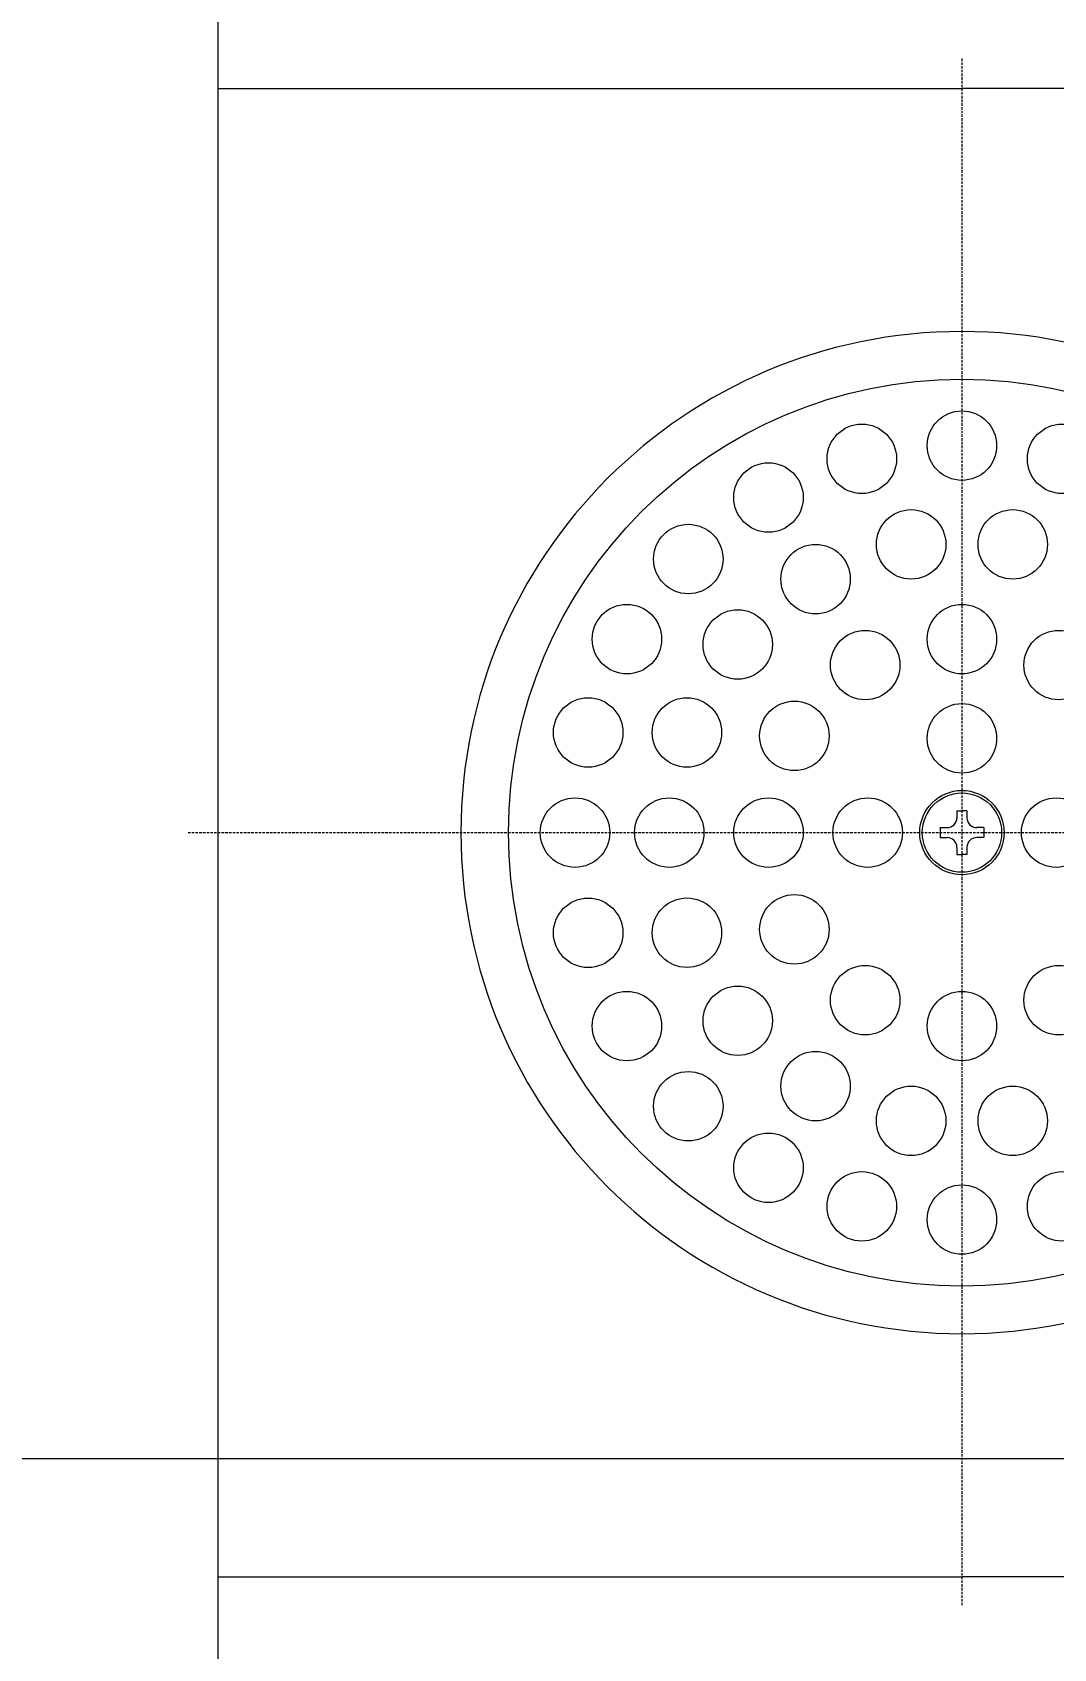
# Model space of a CAD drawing. Header units: millimetres. Extents: x -8913 to 62688, y -13000 to 43000.
# Drawn here: x 39943.8 to 40046.7, y 14567.8 to 14730.7 of the extents above; entities that cross this region are included whole.
import ezdxf

# ---------------------------------------------------------------- set-up
doc = ezdxf.new("R2010")
doc.units = ezdxf.units.MM
doc.header["$MEASUREMENT"] = 0
doc.header["$PDMODE"] = 1
doc.linetypes.add('1735 X DT-5BR-FFP$0$HIDDEN', pattern=[0.375, 0.25, -0.125])
doc.linetypes.add('HIDDEN', pattern=[0.375, 0.25, -0.125])
for name, color, linetype, lineweight in [('07--DIM-2', 2, 'Continuous', 25), ('1735 X DT-5BR-FFP$0$N--DRAINPOINT', 251, 'Continuous', 18), ('1735 X DT-5BR-FFP$0$N--SANITARY-0', 8, 'Continuous', 13), ('N--DRAINPOINT', 251, 'Continuous', 18), ('Z--X-REF', 7, 'Continuous', 0)]:
    doc.layers.add(name, color=color, linetype=linetype, lineweight=lineweight)
doc.styles.add('ISO', font='isocp2.shx', dxfattribs={"width": 0.8})
doc.dimstyles.new('1-100_AR', dxfattribs={"dimtxt": 225, "dimasz": 100, "dimexe": 100, "dimexo": 100, "dimgap": 0, "dimtad": 0, "dimdec": 0, "dimzin": 12, "dimdsep": 46, "dimtxsty": 'ISO', "dimblk": 'ARCHTICK', "dimcen": 100, "dimdle": 100, "dimclrd": 8, "dimclre": 9, "dimclrt": 2, "dimadec": 0, "dimazin": 0, "dimtfac": 1, "dimtdec": 0, "dimtmove": 0, "dimatfit": 2, "dimldrblk": 'ARCHTICK', "dimfxl": 1, "dimtvp": 0.75, "dimtolj": 1, "dimtzin": 12, "dimlwd": 9, "dimlwe": 9, "dimarcsym": 0})

# ---------------------------------------------------------------- blocks, each defined once
blk = doc.blocks.new('1735 X DT-5BR-FFP$0$FD_150x150')
at = {"layer": '1735 X DT-5BR-FFP$0$N--DRAINPOINT', "linetype": '1735 X DT-5BR-FFP$0$HIDDEN'}
for p, q in [((-25969.74, 12847.1), (-25969.74, 12691.1)), ((-26047.74, 12769.1), (-25891.74, 12769.1))]:
    blk.add_line(p, q, dxfattribs=at)
at = {"layer": '1735 X DT-5BR-FFP$0$N--DRAINPOINT', "ltscale": 5}
for p, q in [((-26044.74, 12844.1), (-26044.74, 12694.1)), ((-26044.74, 12844.1), (-25969.74, 12844.1)), ((-25970.24, 12771.3), (-25970.24, 12770.6)), ((-25970.24, 12771.3), (-25969.74, 12771.3)), ((-25969.24, 12771.3), (-25969.74, 12771.3)), ((-25969.24, 12771.3), (-25969.24, 12770.6)), ((-26020.22, 12770.43), (-26020.22, 12770.43)), ((-25971.94, 12769.6), (-25971.24, 12769.6)), ((-25971.94, 12769.6), (-25971.94, 12768.6)), ((-25971.94, 12768.6), (-25971.24, 12768.6)), ((-25967.54, 12769.6), (-25968.24, 12769.6)), ((-25967.54, 12768.6), (-25968.24, 12768.6)), ((-25967.54, 12769.6), (-25967.54, 12768.6)), ((-25970.24, 12767.6), (-25970.24, 12766.9)), ((-25970.24, 12766.9), (-25969.74, 12766.9)), ((-25969.24, 12766.9), (-25969.74, 12766.9)), ((-25969.24, 12767.6), (-25969.24, 12766.9)), ((-25894.74, 12694.1), (-25969.74, 12694.1))]:
    blk.add_line(p, q, dxfattribs=at)
at = {"layer": '1735 X DT-5BR-FFP$0$N--DRAINPOINT', "ltscale": 0.1}
for p, q in [((-25894.74, 12844.1), (-25969.74, 12844.1)), ((-26044.74, 12716.6), (-26044.74, 12716.6)), ((-26044.74, 12694.1), (-25969.74, 12694.1))]:
    blk.add_line(p, q, dxfattribs=at)
at = {"layer": '1735 X DT-5BR-FFP$0$N--DRAINPOINT', "ltscale": 5}
for points, knots in [([(-25969.74, 12819.6), (-25997.63, 12819.6), (-26020.24, 12796.99), (-26020.24, 12769.1), (-26020.24, 12741.21), (-25997.63, 12718.6), (-25969.74, 12718.6)], [0, 0, 0, 0, 1, 1, 1, 2, 2, 2, 2]), ([(-25969.74, 12718.6), (-25941.85, 12718.6), (-25919.24, 12741.21), (-25919.24, 12769.1), (-25919.24, 12796.99), (-25941.85, 12819.6), (-25969.74, 12819.6)], [0, 0, 0, 0, 1, 1, 1, 2, 2, 2, 2]), ([(-26015.44, 12769.1), (-26015.44, 12743.86), (-25994.98, 12723.4), (-25969.74, 12723.4), (-25944.5, 12723.4), (-25924.04, 12743.86), (-25924.04, 12769.1), (-25924.04, 12794.34), (-25944.5, 12814.8), (-25969.74, 12814.8), (-25994.98, 12814.8), (-26015.44, 12794.34), (-26015.44, 12769.1), (-26015.44, 12769.1), (-26015.44, 12769.1), (-26015.44, 12769.1)], [0, 0, 0, 0, 1, 1, 1, 2, 2, 2, 3, 3, 3, 4, 4, 4, 5, 5, 5, 5]), ([(-25973.24, 12808.1), (-25973.24, 12806.17), (-25971.67, 12804.6), (-25969.74, 12804.6), (-25967.81, 12804.6), (-25966.24, 12806.17), (-25966.24, 12808.1), (-25966.24, 12810.03), (-25967.81, 12811.6), (-25969.74, 12811.6), (-25971.67, 12811.6), (-25973.24, 12810.03), (-25973.24, 12808.1), (-25973.24, 12808.1), (-25973.24, 12808.1), (-25973.24, 12808.1)], [0, 0, 0, 0, 1, 1, 1, 2, 2, 2, 3, 3, 3, 4, 4, 4, 5, 5, 5, 5]), ([(-25983.33, 12806.77), (-25983.33, 12804.84), (-25981.77, 12803.27), (-25979.83, 12803.27), (-25977.9, 12803.27), (-25976.33, 12804.84), (-25976.33, 12806.77), (-25976.33, 12808.7), (-25977.9, 12810.27), (-25979.83, 12810.27), (-25981.77, 12810.27), (-25983.33, 12808.7), (-25983.33, 12806.77), (-25983.33, 12806.77), (-25983.33, 12806.77), (-25983.33, 12806.77)], [0, 0, 0, 0, 1, 1, 1, 2, 2, 2, 3, 3, 3, 4, 4, 4, 5, 5, 5, 5]), ([(-25963.14, 12806.77), (-25963.14, 12804.84), (-25961.58, 12803.27), (-25959.64, 12803.27), (-25957.71, 12803.27), (-25956.14, 12804.84), (-25956.14, 12806.77), (-25956.14, 12808.7), (-25957.71, 12810.27), (-25959.64, 12810.27), (-25961.58, 12810.27), (-25963.14, 12808.7), (-25963.14, 12806.77), (-25963.14, 12806.77), (-25963.14, 12806.77), (-25963.14, 12806.77)], [0, 0, 0, 0, 1, 1, 1, 2, 2, 2, 3, 3, 3, 4, 4, 4, 5, 5, 5, 5]), ([(-25992.74, 12802.87), (-25992.74, 12800.94), (-25991.17, 12799.37), (-25989.24, 12799.37), (-25987.3, 12799.37), (-25985.74, 12800.94), (-25985.74, 12802.87), (-25985.74, 12804.8), (-25987.3, 12806.37), (-25989.24, 12806.37), (-25991.17, 12806.37), (-25992.74, 12804.8), (-25992.74, 12802.87), (-25992.74, 12802.87), (-25992.74, 12802.87), (-25992.74, 12802.87)], [0, 0, 0, 0, 1, 1, 1, 2, 2, 2, 3, 3, 3, 4, 4, 4, 5, 5, 5, 5]), ([(-25978.36, 12798.15), (-25978.36, 12796.22), (-25976.79, 12794.65), (-25974.86, 12794.65), (-25972.93, 12794.65), (-25971.36, 12796.22), (-25971.36, 12798.15), (-25971.36, 12800.08), (-25972.93, 12801.65), (-25974.86, 12801.65), (-25976.79, 12801.65), (-25978.36, 12800.08), (-25978.36, 12798.15), (-25978.36, 12798.15), (-25978.36, 12798.15), (-25978.36, 12798.15)], [0, 0, 0, 0, 1, 1, 1, 2, 2, 2, 3, 3, 3, 4, 4, 4, 5, 5, 5, 5]), ([(-25968.12, 12798.15), (-25968.12, 12796.22), (-25966.55, 12794.65), (-25964.62, 12794.65), (-25962.68, 12794.65), (-25961.12, 12796.22), (-25961.12, 12798.15), (-25961.12, 12800.08), (-25962.68, 12801.65), (-25964.62, 12801.65), (-25966.55, 12801.65), (-25968.12, 12800.08), (-25968.12, 12798.15), (-25968.12, 12798.15), (-25968.12, 12798.15), (-25968.12, 12798.15)], [0, 0, 0, 0, 1, 1, 1, 2, 2, 2, 3, 3, 3, 4, 4, 4, 5, 5, 5, 5]), ([(-26000.82, 12796.67), (-26000.82, 12794.74), (-25999.25, 12793.17), (-25997.32, 12793.17), (-25995.38, 12793.17), (-25993.82, 12794.74), (-25993.82, 12796.67), (-25993.82, 12798.61), (-25995.38, 12800.17), (-25997.32, 12800.17), (-25999.25, 12800.17), (-26000.82, 12798.61), (-26000.82, 12796.67), (-26000.82, 12796.67), (-26000.82, 12796.67), (-26000.82, 12796.67)], [0, 0, 0, 0, 1, 1, 1, 2, 2, 2, 3, 3, 3, 4, 4, 4, 5, 5, 5, 5]), ([(-25987.99, 12794.65), (-25987.99, 12792.71), (-25986.42, 12791.14), (-25984.49, 12791.14), (-25982.55, 12791.14), (-25980.99, 12792.71), (-25980.99, 12794.65), (-25980.99, 12796.58), (-25982.55, 12798.15), (-25984.49, 12798.15), (-25986.42, 12798.15), (-25987.99, 12796.58), (-25987.99, 12794.65), (-25987.99, 12794.65), (-25987.99, 12794.65), (-25987.99, 12794.65)], [0, 0, 0, 0, 1, 1, 1, 2, 2, 2, 3, 3, 3, 4, 4, 4, 5, 5, 5, 5]), ([(-26007.01, 12788.6), (-26007.01, 12786.66), (-26005.45, 12785.1), (-26003.51, 12785.1), (-26001.58, 12785.1), (-26000.01, 12786.66), (-26000.01, 12788.6), (-26000.01, 12790.53), (-26001.58, 12792.1), (-26003.51, 12792.1), (-26005.45, 12792.1), (-26007.01, 12790.53), (-26007.01, 12788.6), (-26007.01, 12788.6), (-26007.01, 12788.6), (-26007.01, 12788.6)], [0, 0, 0, 0, 1, 1, 1, 2, 2, 2, 3, 3, 3, 4, 4, 4, 5, 5, 5, 5]), ([(-25995.83, 12788.06), (-25995.83, 12786.13), (-25994.27, 12784.56), (-25992.33, 12784.56), (-25990.4, 12784.56), (-25988.84, 12786.13), (-25988.84, 12788.06), (-25988.84, 12789.99), (-25990.4, 12791.56), (-25992.33, 12791.56), (-25994.27, 12791.56), (-25995.83, 12789.99), (-25995.83, 12788.06), (-25995.83, 12788.06), (-25995.83, 12788.06), (-25995.83, 12788.06)], [0, 0, 0, 0, 1, 1, 1, 2, 2, 2, 3, 3, 3, 4, 4, 4, 5, 5, 5, 5]), ([(-25973.24, 12788.6), (-25973.24, 12786.66), (-25971.67, 12785.1), (-25969.74, 12785.1), (-25967.81, 12785.1), (-25966.24, 12786.66), (-25966.24, 12788.6), (-25966.24, 12790.53), (-25967.81, 12792.1), (-25969.74, 12792.1), (-25971.67, 12792.1), (-25973.24, 12790.53), (-25973.24, 12788.6), (-25973.24, 12788.6), (-25973.24, 12788.6), (-25973.24, 12788.6)], [0, 0, 0, 0, 1, 1, 1, 2, 2, 2, 3, 3, 3, 4, 4, 4, 5, 5, 5, 5]), ([(-25982.99, 12785.98), (-25982.99, 12784.05), (-25981.42, 12782.49), (-25979.49, 12782.49), (-25977.56, 12782.49), (-25975.99, 12784.05), (-25975.99, 12785.98), (-25975.99, 12787.92), (-25977.56, 12789.48), (-25979.49, 12789.48), (-25981.42, 12789.48), (-25982.99, 12787.92), (-25982.99, 12785.98), (-25982.99, 12785.98), (-25982.99, 12785.98), (-25982.99, 12785.98)], [0, 0, 0, 0, 1, 1, 1, 2, 2, 2, 3, 3, 3, 4, 4, 4, 5, 5, 5, 5]), ([(-25963.49, 12785.98), (-25963.49, 12784.05), (-25961.92, 12782.49), (-25959.99, 12782.49), (-25958.05, 12782.49), (-25956.49, 12784.05), (-25956.49, 12785.98), (-25956.49, 12787.92), (-25958.05, 12789.48), (-25959.99, 12789.48), (-25961.92, 12789.48), (-25963.49, 12787.92), (-25963.49, 12785.98), (-25963.49, 12785.98), (-25963.49, 12785.98), (-25963.49, 12785.98)], [0, 0, 0, 0, 1, 1, 1, 2, 2, 2, 3, 3, 3, 4, 4, 4, 5, 5, 5, 5]), ([(-26010.91, 12779.19), (-26010.91, 12777.26), (-26009.34, 12775.69), (-26007.41, 12775.69), (-26005.48, 12775.69), (-26003.91, 12777.26), (-26003.91, 12779.19), (-26003.91, 12781.12), (-26005.48, 12782.69), (-26007.41, 12782.69), (-26009.34, 12782.69), (-26010.91, 12781.12), (-26010.91, 12779.19), (-26010.91, 12779.19), (-26010.91, 12779.19), (-26010.91, 12779.19)], [0, 0, 0, 0, 1, 1, 1, 2, 2, 2, 3, 3, 3, 4, 4, 4, 5, 5, 5, 5]), ([(-26000.96, 12779.19), (-26000.96, 12777.25), (-25999.39, 12775.69), (-25997.46, 12775.69), (-25995.52, 12775.69), (-25993.96, 12777.25), (-25993.96, 12779.19), (-25993.96, 12781.12), (-25995.52, 12782.69), (-25997.46, 12782.69), (-25999.39, 12782.69), (-26000.96, 12781.12), (-26000.96, 12779.19), (-26000.96, 12779.19), (-26000.96, 12779.19), (-26000.96, 12779.19)], [0, 0, 0, 0, 1, 1, 1, 2, 2, 2, 3, 3, 3, 4, 4, 4, 5, 5, 5, 5]), ([(-25990.13, 12778.85), (-25990.13, 12776.91), (-25988.56, 12775.35), (-25986.63, 12775.35), (-25984.69, 12775.35), (-25983.13, 12776.91), (-25983.13, 12778.85), (-25983.13, 12780.78), (-25984.69, 12782.35), (-25986.63, 12782.35), (-25988.56, 12782.35), (-25990.13, 12780.78), (-25990.13, 12778.85), (-25990.13, 12778.85), (-25990.13, 12778.85), (-25990.13, 12778.85)], [0, 0, 0, 0, 1, 1, 1, 2, 2, 2, 3, 3, 3, 4, 4, 4, 5, 5, 5, 5]), ([(-25973.24, 12778.6), (-25973.24, 12776.67), (-25971.67, 12775.1), (-25969.74, 12775.1), (-25967.81, 12775.1), (-25966.24, 12776.67), (-25966.24, 12778.6), (-25966.24, 12780.53), (-25967.81, 12782.1), (-25969.74, 12782.1), (-25971.67, 12782.1), (-25973.24, 12780.53), (-25973.24, 12778.6), (-25973.24, 12778.6), (-25973.24, 12778.6), (-25973.24, 12778.6)], [0, 0, 0, 0, 1, 1, 1, 2, 2, 2, 3, 3, 3, 4, 4, 4, 5, 5, 5, 5]), ([(-25973.99, 12769.1), (-25973.99, 12766.75), (-25972.08, 12764.85), (-25969.74, 12764.85), (-25967.39, 12764.85), (-25965.49, 12766.75), (-25965.49, 12769.1), (-25965.49, 12771.44), (-25967.39, 12773.35), (-25969.74, 12773.35), (-25972.08, 12773.35), (-25973.99, 12771.44), (-25973.99, 12769.1), (-25973.99, 12769.1), (-25973.99, 12769.1), (-25973.99, 12769.1)], [0, 0, 0, 0, 1, 1, 1, 2, 2, 2, 3, 3, 3, 4, 4, 4, 5, 5, 5, 5]), ([(-25973.74, 12769.1), (-25973.74, 12766.89), (-25971.95, 12765.1), (-25969.74, 12765.1), (-25967.53, 12765.1), (-25965.74, 12766.89), (-25965.74, 12769.1), (-25965.74, 12771.31), (-25967.53, 12773.1), (-25969.74, 12773.1), (-25971.95, 12773.1), (-25973.74, 12771.31), (-25973.74, 12769.1), (-25973.74, 12769.1), (-25973.74, 12769.1), (-25973.74, 12769.1)], [0, 0, 0, 0, 1, 1, 1, 2, 2, 2, 3, 3, 3, 4, 4, 4, 5, 5, 5, 5]), ([(-26012.24, 12769.1), (-26012.24, 12767.17), (-26010.67, 12765.6), (-26008.74, 12765.6), (-26006.8, 12765.6), (-26005.24, 12767.17), (-26005.24, 12769.1), (-26005.24, 12771.03), (-26006.8, 12772.6), (-26008.74, 12772.6), (-26010.67, 12772.6), (-26012.24, 12771.03), (-26012.24, 12769.1), (-26012.24, 12769.1), (-26012.24, 12769.1), (-26012.24, 12769.1)], [0, 0, 0, 0, 1, 1, 1, 2, 2, 2, 3, 3, 3, 4, 4, 4, 5, 5, 5, 5]), ([(-26002.74, 12769.1), (-26002.74, 12767.17), (-26001.17, 12765.6), (-25999.24, 12765.6), (-25997.31, 12765.6), (-25995.74, 12767.17), (-25995.74, 12769.1), (-25995.74, 12771.03), (-25997.31, 12772.6), (-25999.24, 12772.6), (-26001.17, 12772.6), (-26002.74, 12771.03), (-26002.74, 12769.1), (-26002.74, 12769.1), (-26002.74, 12769.1), (-26002.74, 12769.1)], [0, 0, 0, 0, 1, 1, 1, 2, 2, 2, 3, 3, 3, 4, 4, 4, 5, 5, 5, 5]), ([(-25992.74, 12769.1), (-25992.74, 12767.17), (-25991.17, 12765.6), (-25989.24, 12765.6), (-25987.3, 12765.6), (-25985.74, 12767.17), (-25985.74, 12769.1), (-25985.74, 12771.03), (-25987.3, 12772.6), (-25989.24, 12772.6), (-25991.17, 12772.6), (-25992.74, 12771.03), (-25992.74, 12769.1), (-25992.74, 12769.1), (-25992.74, 12769.1), (-25992.74, 12769.1)], [0, 0, 0, 0, 1, 1, 1, 2, 2, 2, 3, 3, 3, 4, 4, 4, 5, 5, 5, 5]), ([(-25982.74, 12769.1), (-25982.74, 12767.17), (-25981.17, 12765.6), (-25979.24, 12765.6), (-25977.3, 12765.6), (-25975.74, 12767.17), (-25975.74, 12769.1), (-25975.74, 12771.03), (-25977.3, 12772.6), (-25979.24, 12772.6), (-25981.17, 12772.6), (-25982.74, 12771.03), (-25982.74, 12769.1), (-25982.74, 12769.1), (-25982.74, 12769.1), (-25982.74, 12769.1)], [0, 0, 0, 0, 1, 1, 1, 2, 2, 2, 3, 3, 3, 4, 4, 4, 5, 5, 5, 5]), ([(-25963.74, 12769.1), (-25963.74, 12767.17), (-25962.17, 12765.6), (-25960.24, 12765.6), (-25958.31, 12765.6), (-25956.74, 12767.17), (-25956.74, 12769.1), (-25956.74, 12771.03), (-25958.31, 12772.6), (-25960.24, 12772.6), (-25962.17, 12772.6), (-25963.74, 12771.03), (-25963.74, 12769.1), (-25963.74, 12769.1), (-25963.74, 12769.1), (-25963.74, 12769.1)], [0, 0, 0, 0, 1, 1, 1, 2, 2, 2, 3, 3, 3, 4, 4, 4, 5, 5, 5, 5]), ([(-26010.91, 12759), (-26010.91, 12757.07), (-26009.34, 12755.5), (-26007.41, 12755.5), (-26005.48, 12755.5), (-26003.91, 12757.07), (-26003.91, 12759), (-26003.91, 12760.94), (-26005.48, 12762.5), (-26007.41, 12762.5), (-26009.34, 12762.5), (-26010.91, 12760.94), (-26010.91, 12759), (-26010.91, 12759), (-26010.91, 12759), (-26010.91, 12759)], [0, 0, 0, 0, 1, 1, 1, 2, 2, 2, 3, 3, 3, 4, 4, 4, 5, 5, 5, 5]), ([(-26000.96, 12759.01), (-26000.96, 12757.07), (-25999.39, 12755.51), (-25997.46, 12755.51), (-25995.52, 12755.51), (-25993.96, 12757.07), (-25993.96, 12759.01), (-25993.96, 12760.94), (-25995.52, 12762.51), (-25997.46, 12762.51), (-25999.39, 12762.51), (-26000.96, 12760.94), (-26000.96, 12759.01), (-26000.96, 12759.01), (-26000.96, 12759.01), (-26000.96, 12759.01)], [0, 0, 0, 0, 1, 1, 1, 2, 2, 2, 3, 3, 3, 4, 4, 4, 5, 5, 5, 5]), ([(-25990.13, 12759.35), (-25990.13, 12757.41), (-25988.56, 12755.85), (-25986.63, 12755.85), (-25984.69, 12755.85), (-25983.13, 12757.41), (-25983.13, 12759.35), (-25983.13, 12761.28), (-25984.69, 12762.85), (-25986.63, 12762.85), (-25988.56, 12762.85), (-25990.13, 12761.28), (-25990.13, 12759.35), (-25990.13, 12759.35), (-25990.13, 12759.35), (-25990.13, 12759.35)], [0, 0, 0, 0, 1, 1, 1, 2, 2, 2, 3, 3, 3, 4, 4, 4, 5, 5, 5, 5]), ([(-25982.99, 12752.21), (-25982.99, 12750.28), (-25981.42, 12748.71), (-25979.49, 12748.71), (-25977.56, 12748.71), (-25975.99, 12750.28), (-25975.99, 12752.21), (-25975.99, 12754.14), (-25977.56, 12755.71), (-25979.49, 12755.71), (-25981.42, 12755.71), (-25982.99, 12754.14), (-25982.99, 12752.21), (-25982.99, 12752.21), (-25982.99, 12752.21), (-25982.99, 12752.21)], [0, 0, 0, 0, 1, 1, 1, 2, 2, 2, 3, 3, 3, 4, 4, 4, 5, 5, 5, 5]), ([(-25963.49, 12752.21), (-25963.49, 12750.28), (-25961.92, 12748.71), (-25959.99, 12748.71), (-25958.05, 12748.71), (-25956.49, 12750.28), (-25956.49, 12752.21), (-25956.49, 12754.14), (-25958.05, 12755.71), (-25959.99, 12755.71), (-25961.92, 12755.71), (-25963.49, 12754.14), (-25963.49, 12752.21), (-25963.49, 12752.21), (-25963.49, 12752.21), (-25963.49, 12752.21)], [0, 0, 0, 0, 1, 1, 1, 2, 2, 2, 3, 3, 3, 4, 4, 4, 5, 5, 5, 5]), ([(-25995.83, 12750.13), (-25995.83, 12748.2), (-25994.27, 12746.64), (-25992.33, 12746.64), (-25990.4, 12746.64), (-25988.84, 12748.2), (-25988.84, 12750.13), (-25988.84, 12752.07), (-25990.4, 12753.63), (-25992.33, 12753.63), (-25994.27, 12753.63), (-25995.83, 12752.07), (-25995.83, 12750.13), (-25995.83, 12750.13), (-25995.83, 12750.13), (-25995.83, 12750.13)], [0, 0, 0, 0, 1, 1, 1, 2, 2, 2, 3, 3, 3, 4, 4, 4, 5, 5, 5, 5]), ([(-26007.01, 12749.6), (-26007.01, 12747.66), (-26005.45, 12746.1), (-26003.51, 12746.1), (-26001.58, 12746.1), (-26000.01, 12747.66), (-26000.01, 12749.6), (-26000.01, 12751.53), (-26001.58, 12753.1), (-26003.51, 12753.1), (-26005.45, 12753.1), (-26007.01, 12751.53), (-26007.01, 12749.6), (-26007.01, 12749.6), (-26007.01, 12749.6), (-26007.01, 12749.6)], [0, 0, 0, 0, 1, 1, 1, 2, 2, 2, 3, 3, 3, 4, 4, 4, 5, 5, 5, 5]), ([(-25973.24, 12749.6), (-25973.24, 12747.66), (-25971.67, 12746.1), (-25969.74, 12746.1), (-25967.81, 12746.1), (-25966.24, 12747.66), (-25966.24, 12749.6), (-25966.24, 12751.53), (-25967.81, 12753.1), (-25969.74, 12753.1), (-25971.67, 12753.1), (-25973.24, 12751.53), (-25973.24, 12749.6), (-25973.24, 12749.6), (-25973.24, 12749.6), (-25973.24, 12749.6)], [0, 0, 0, 0, 1, 1, 1, 2, 2, 2, 3, 3, 3, 4, 4, 4, 5, 5, 5, 5]), ([(-25987.99, 12743.55), (-25987.99, 12741.62), (-25986.42, 12740.05), (-25984.49, 12740.05), (-25982.55, 12740.05), (-25980.99, 12741.62), (-25980.99, 12743.55), (-25980.99, 12745.48), (-25982.55, 12747.05), (-25984.49, 12747.05), (-25986.42, 12747.05), (-25987.99, 12745.48), (-25987.99, 12743.55), (-25987.99, 12743.55), (-25987.99, 12743.55), (-25987.99, 12743.55)], [0, 0, 0, 0, 1, 1, 1, 2, 2, 2, 3, 3, 3, 4, 4, 4, 5, 5, 5, 5]), ([(-26000.82, 12741.52), (-26000.82, 12739.59), (-25999.25, 12738.02), (-25997.32, 12738.02), (-25995.38, 12738.02), (-25993.82, 12739.59), (-25993.82, 12741.52), (-25993.82, 12743.45), (-25995.38, 12745.02), (-25997.32, 12745.02), (-25999.25, 12745.02), (-26000.82, 12743.45), (-26000.82, 12741.52), (-26000.82, 12741.52), (-26000.82, 12741.52), (-26000.82, 12741.52)], [0, 0, 0, 0, 1, 1, 1, 2, 2, 2, 3, 3, 3, 4, 4, 4, 5, 5, 5, 5]), ([(-25978.36, 12740.05), (-25978.36, 12738.11), (-25976.79, 12736.55), (-25974.86, 12736.55), (-25972.93, 12736.55), (-25971.36, 12738.11), (-25971.36, 12740.05), (-25971.36, 12741.98), (-25972.93, 12743.55), (-25974.86, 12743.55), (-25976.79, 12743.55), (-25978.36, 12741.98), (-25978.36, 12740.05), (-25978.36, 12740.05), (-25978.36, 12740.05), (-25978.36, 12740.05)], [0, 0, 0, 0, 1, 1, 1, 2, 2, 2, 3, 3, 3, 4, 4, 4, 5, 5, 5, 5]), ([(-25968.12, 12740.05), (-25968.12, 12738.11), (-25966.55, 12736.55), (-25964.62, 12736.55), (-25962.68, 12736.55), (-25961.12, 12738.11), (-25961.12, 12740.05), (-25961.12, 12741.98), (-25962.68, 12743.55), (-25964.62, 12743.55), (-25966.55, 12743.55), (-25968.12, 12741.98), (-25968.12, 12740.05), (-25968.12, 12740.05), (-25968.12, 12740.05), (-25968.12, 12740.05)], [0, 0, 0, 0, 1, 1, 1, 2, 2, 2, 3, 3, 3, 4, 4, 4, 5, 5, 5, 5]), ([(-25992.74, 12735.32), (-25992.74, 12733.39), (-25991.17, 12731.82), (-25989.24, 12731.82), (-25987.3, 12731.82), (-25985.74, 12733.39), (-25985.74, 12735.32), (-25985.74, 12737.25), (-25987.3, 12738.82), (-25989.24, 12738.82), (-25991.17, 12738.82), (-25992.74, 12737.25), (-25992.74, 12735.32), (-25992.74, 12735.32), (-25992.74, 12735.32), (-25992.74, 12735.32)], [0, 0, 0, 0, 1, 1, 1, 2, 2, 2, 3, 3, 3, 4, 4, 4, 5, 5, 5, 5]), ([(-25983.33, 12731.43), (-25983.33, 12729.49), (-25981.77, 12727.93), (-25979.83, 12727.93), (-25977.9, 12727.93), (-25976.33, 12729.49), (-25976.33, 12731.43), (-25976.33, 12733.36), (-25977.9, 12734.93), (-25979.83, 12734.93), (-25981.77, 12734.93), (-25983.33, 12733.36), (-25983.33, 12731.43), (-25983.33, 12731.43), (-25983.33, 12731.43), (-25983.33, 12731.43)], [0, 0, 0, 0, 1, 1, 1, 2, 2, 2, 3, 3, 3, 4, 4, 4, 5, 5, 5, 5]), ([(-25963.14, 12731.43), (-25963.14, 12729.49), (-25961.58, 12727.93), (-25959.64, 12727.93), (-25957.71, 12727.93), (-25956.14, 12729.49), (-25956.14, 12731.43), (-25956.14, 12733.36), (-25957.71, 12734.93), (-25959.64, 12734.93), (-25961.58, 12734.93), (-25963.14, 12733.36), (-25963.14, 12731.43), (-25963.14, 12731.43), (-25963.14, 12731.43), (-25963.14, 12731.43)], [0, 0, 0, 0, 1, 1, 1, 2, 2, 2, 3, 3, 3, 4, 4, 4, 5, 5, 5, 5]), ([(-25973.24, 12730.1), (-25973.24, 12728.17), (-25971.67, 12726.6), (-25969.74, 12726.6), (-25967.81, 12726.6), (-25966.24, 12728.17), (-25966.24, 12730.1), (-25966.24, 12732.03), (-25967.81, 12733.6), (-25969.74, 12733.6), (-25971.67, 12733.6), (-25973.24, 12732.03), (-25973.24, 12730.1), (-25973.24, 12730.1), (-25973.24, 12730.1), (-25973.24, 12730.1)], [0, 0, 0, 0, 1, 1, 1, 2, 2, 2, 3, 3, 3, 4, 4, 4, 5, 5, 5, 5])]:
    blk.add_open_spline(points, degree=3, knots=knots, dxfattribs=at)
for points in [[(-25971.24, 12769.6), (-25970.69, 12769.6), (-25970.24, 12770.05), (-25970.24, 12770.6)], [(-25969.24, 12770.6), (-25969.24, 12770.05), (-25968.79, 12769.6), (-25968.24, 12769.6)], [(-25970.24, 12767.6), (-25970.24, 12768.15), (-25970.69, 12768.6), (-25971.24, 12768.6)], [(-25968.24, 12768.6), (-25968.79, 12768.6), (-25969.24, 12768.15), (-25969.24, 12767.6)]]:
    blk.add_open_spline(points, degree=3, dxfattribs=at)
blk = doc.blocks.new('1735 X DT-5BR-FFP$0$DT FF_DRAIN POINT')
at = {"layer": '1735 X DT-5BR-FFP$0$N--DRAINPOINT', "ltscale": 5}
blk.add_blockref('1735 X DT-5BR-FFP$0$FD_150x150', (72853.71, 1970.97), dxfattribs=at)
blk = doc.blocks.new('1735 X DT-5BR-FFP')
at = {"layer": '1735 X DT-5BR-FFP$0$N--SANITARY-0'}
blk.add_line((4175, 15175.02), (4175, 13375.02), dxfattribs=at)
at = {"layer": '1735 X DT-5BR-FFP$0$N--DRAINPOINT', "ltscale": 5}
blk.add_blockref('1735 X DT-5BR-FFP$0$DT FF_DRAIN POINT', (-42633.98, -90), dxfattribs=at)
blk = doc.blocks.new('_ArchTick')
at = {"color": 0, "const_width": 0.15}
blk.add_lwpolyline([(-0.5, -0.5), (0.5, 0.5)], dxfattribs=at)
blk = doc.blocks.new('*D151')
at = {"layer": '07--DIM-2', "color": 9, "lineweight": 9, "transparency": 16777216}
for p, q in [((39037.5, 15100), (39037.5, 14486.98)), ((41787.51, 15100), (41787.51, 14486.98))]:
    blk.add_line(p, q, dxfattribs=at)
at = {"layer": '07--DIM-2', "color": 8, "lineweight": 9, "transparency": 16777216}
blk.add_line((38937.5, 14586.98), (41887.51, 14586.98), dxfattribs=at)
at = {"layer": 'Defpoints', "color": 0, "transparency": 16777216}
for p in [(39037.5, 15200), (41787.51, 15200), (41787.51, 14586.98)]:
    blk.add_point(p, dxfattribs=at)
at = {"layer": '07--DIM-2', "color": 8, "lineweight": 9, "transparency": 16777216, "xscale": 100, "yscale": 100, "zscale": 100, "rotation": 180}
blk.add_blockref('_ArchTick', (39037.5, 14586.98), dxfattribs=at)
at = {"layer": '07--DIM-2', "color": 8, "lineweight": 9, "transparency": 16777216, "xscale": 100, "yscale": 100, "zscale": 100}
blk.add_blockref('_ArchTick', (41787.51, 14586.98), dxfattribs=at)
at = {"layer": '07--DIM-2', "color": 2, "transparency": 16777216, "insert": (40412.5, 14755.76), "char_height": 225, "attachment_point": 5, "style": 'ISO'}
blk.add_mtext('\\A1;2750', dxfattribs=at)
blk = doc.blocks.new('FD_150x150')
at = {"layer": 'N--DRAINPOINT', "linetype": 'HIDDEN'}
for p, q in [((-25969.74, 12847.1), (-25969.74, 12691.1)), ((-26047.74, 12769.1), (-25891.74, 12769.1))]:
    blk.add_line(p, q, dxfattribs=at)
at = {"layer": 'N--DRAINPOINT', "ltscale": 5}
for p, q in [((-26044.74, 12844.1), (-26044.74, 12694.1)), ((-26044.74, 12844.1), (-25969.74, 12844.1)), ((-25970.24, 12771.3), (-25970.24, 12770.6)), ((-25970.24, 12771.3), (-25969.74, 12771.3)), ((-25969.24, 12771.3), (-25969.74, 12771.3)), ((-25969.24, 12771.3), (-25969.24, 12770.6)), ((-26020.22, 12770.43), (-26020.22, 12770.43)), ((-25971.94, 12769.6), (-25971.24, 12769.6)), ((-25971.94, 12769.6), (-25971.94, 12768.6)), ((-25971.94, 12768.6), (-25971.24, 12768.6)), ((-25967.54, 12769.6), (-25968.24, 12769.6)), ((-25967.54, 12768.6), (-25968.24, 12768.6)), ((-25967.54, 12769.6), (-25967.54, 12768.6)), ((-25970.24, 12767.6), (-25970.24, 12766.9)), ((-25970.24, 12766.9), (-25969.74, 12766.9)), ((-25969.24, 12766.9), (-25969.74, 12766.9)), ((-25969.24, 12767.6), (-25969.24, 12766.9)), ((-25894.74, 12694.1), (-25969.74, 12694.1))]:
    blk.add_line(p, q, dxfattribs=at)
at = {"layer": 'N--DRAINPOINT', "ltscale": 0.1}
for p, q in [((-25894.74, 12844.1), (-25969.74, 12844.1)), ((-26044.74, 12716.6), (-26044.74, 12716.6)), ((-26044.74, 12694.1), (-25969.74, 12694.1))]:
    blk.add_line(p, q, dxfattribs=at)
at = {"layer": 'N--DRAINPOINT', "ltscale": 5}
for points, knots in [([(-25969.74, 12819.6), (-25997.63, 12819.6), (-26020.24, 12796.99), (-26020.24, 12769.1), (-26020.24, 12741.21), (-25997.63, 12718.6), (-25969.74, 12718.6)], [0, 0, 0, 0, 1, 1, 1, 2, 2, 2, 2]), ([(-25969.74, 12718.6), (-25941.85, 12718.6), (-25919.24, 12741.21), (-25919.24, 12769.1), (-25919.24, 12796.99), (-25941.85, 12819.6), (-25969.74, 12819.6)], [0, 0, 0, 0, 1, 1, 1, 2, 2, 2, 2]), ([(-26015.44, 12769.1), (-26015.44, 12743.86), (-25994.98, 12723.4), (-25969.74, 12723.4), (-25944.5, 12723.4), (-25924.04, 12743.86), (-25924.04, 12769.1), (-25924.04, 12794.34), (-25944.5, 12814.8), (-25969.74, 12814.8), (-25994.98, 12814.8), (-26015.44, 12794.34), (-26015.44, 12769.1), (-26015.44, 12769.1), (-26015.44, 12769.1), (-26015.44, 12769.1)], [0, 0, 0, 0, 1, 1, 1, 2, 2, 2, 3, 3, 3, 4, 4, 4, 5, 5, 5, 5]), ([(-25973.24, 12808.1), (-25973.24, 12806.17), (-25971.67, 12804.6), (-25969.74, 12804.6), (-25967.81, 12804.6), (-25966.24, 12806.17), (-25966.24, 12808.1), (-25966.24, 12810.03), (-25967.81, 12811.6), (-25969.74, 12811.6), (-25971.67, 12811.6), (-25973.24, 12810.03), (-25973.24, 12808.1), (-25973.24, 12808.1), (-25973.24, 12808.1), (-25973.24, 12808.1)], [0, 0, 0, 0, 1, 1, 1, 2, 2, 2, 3, 3, 3, 4, 4, 4, 5, 5, 5, 5]), ([(-25983.33, 12806.77), (-25983.33, 12804.84), (-25981.77, 12803.27), (-25979.83, 12803.27), (-25977.9, 12803.27), (-25976.33, 12804.84), (-25976.33, 12806.77), (-25976.33, 12808.7), (-25977.9, 12810.27), (-25979.83, 12810.27), (-25981.77, 12810.27), (-25983.33, 12808.7), (-25983.33, 12806.77), (-25983.33, 12806.77), (-25983.33, 12806.77), (-25983.33, 12806.77)], [0, 0, 0, 0, 1, 1, 1, 2, 2, 2, 3, 3, 3, 4, 4, 4, 5, 5, 5, 5]), ([(-25963.14, 12806.77), (-25963.14, 12804.84), (-25961.58, 12803.27), (-25959.64, 12803.27), (-25957.71, 12803.27), (-25956.14, 12804.84), (-25956.14, 12806.77), (-25956.14, 12808.7), (-25957.71, 12810.27), (-25959.64, 12810.27), (-25961.58, 12810.27), (-25963.14, 12808.7), (-25963.14, 12806.77), (-25963.14, 12806.77), (-25963.14, 12806.77), (-25963.14, 12806.77)], [0, 0, 0, 0, 1, 1, 1, 2, 2, 2, 3, 3, 3, 4, 4, 4, 5, 5, 5, 5]), ([(-25992.74, 12802.87), (-25992.74, 12800.94), (-25991.17, 12799.37), (-25989.24, 12799.37), (-25987.3, 12799.37), (-25985.74, 12800.94), (-25985.74, 12802.87), (-25985.74, 12804.8), (-25987.3, 12806.37), (-25989.24, 12806.37), (-25991.17, 12806.37), (-25992.74, 12804.8), (-25992.74, 12802.87), (-25992.74, 12802.87), (-25992.74, 12802.87), (-25992.74, 12802.87)], [0, 0, 0, 0, 1, 1, 1, 2, 2, 2, 3, 3, 3, 4, 4, 4, 5, 5, 5, 5]), ([(-25978.36, 12798.15), (-25978.36, 12796.22), (-25976.79, 12794.65), (-25974.86, 12794.65), (-25972.93, 12794.65), (-25971.36, 12796.22), (-25971.36, 12798.15), (-25971.36, 12800.08), (-25972.93, 12801.65), (-25974.86, 12801.65), (-25976.79, 12801.65), (-25978.36, 12800.08), (-25978.36, 12798.15), (-25978.36, 12798.15), (-25978.36, 12798.15), (-25978.36, 12798.15)], [0, 0, 0, 0, 1, 1, 1, 2, 2, 2, 3, 3, 3, 4, 4, 4, 5, 5, 5, 5]), ([(-25968.12, 12798.15), (-25968.12, 12796.22), (-25966.55, 12794.65), (-25964.62, 12794.65), (-25962.68, 12794.65), (-25961.12, 12796.22), (-25961.12, 12798.15), (-25961.12, 12800.08), (-25962.68, 12801.65), (-25964.62, 12801.65), (-25966.55, 12801.65), (-25968.12, 12800.08), (-25968.12, 12798.15), (-25968.12, 12798.15), (-25968.12, 12798.15), (-25968.12, 12798.15)], [0, 0, 0, 0, 1, 1, 1, 2, 2, 2, 3, 3, 3, 4, 4, 4, 5, 5, 5, 5]), ([(-26000.82, 12796.67), (-26000.82, 12794.74), (-25999.25, 12793.17), (-25997.32, 12793.17), (-25995.38, 12793.17), (-25993.82, 12794.74), (-25993.82, 12796.67), (-25993.82, 12798.61), (-25995.38, 12800.17), (-25997.32, 12800.17), (-25999.25, 12800.17), (-26000.82, 12798.61), (-26000.82, 12796.67), (-26000.82, 12796.67), (-26000.82, 12796.67), (-26000.82, 12796.67)], [0, 0, 0, 0, 1, 1, 1, 2, 2, 2, 3, 3, 3, 4, 4, 4, 5, 5, 5, 5]), ([(-25987.99, 12794.65), (-25987.99, 12792.71), (-25986.42, 12791.14), (-25984.49, 12791.14), (-25982.55, 12791.14), (-25980.99, 12792.71), (-25980.99, 12794.65), (-25980.99, 12796.58), (-25982.55, 12798.15), (-25984.49, 12798.15), (-25986.42, 12798.15), (-25987.99, 12796.58), (-25987.99, 12794.65), (-25987.99, 12794.65), (-25987.99, 12794.65), (-25987.99, 12794.65)], [0, 0, 0, 0, 1, 1, 1, 2, 2, 2, 3, 3, 3, 4, 4, 4, 5, 5, 5, 5]), ([(-26007.01, 12788.6), (-26007.01, 12786.66), (-26005.45, 12785.1), (-26003.51, 12785.1), (-26001.58, 12785.1), (-26000.01, 12786.66), (-26000.01, 12788.6), (-26000.01, 12790.53), (-26001.58, 12792.1), (-26003.51, 12792.1), (-26005.45, 12792.1), (-26007.01, 12790.53), (-26007.01, 12788.6), (-26007.01, 12788.6), (-26007.01, 12788.6), (-26007.01, 12788.6)], [0, 0, 0, 0, 1, 1, 1, 2, 2, 2, 3, 3, 3, 4, 4, 4, 5, 5, 5, 5]), ([(-25995.83, 12788.06), (-25995.83, 12786.13), (-25994.27, 12784.56), (-25992.33, 12784.56), (-25990.4, 12784.56), (-25988.84, 12786.13), (-25988.84, 12788.06), (-25988.84, 12789.99), (-25990.4, 12791.56), (-25992.33, 12791.56), (-25994.27, 12791.56), (-25995.83, 12789.99), (-25995.83, 12788.06), (-25995.83, 12788.06), (-25995.83, 12788.06), (-25995.83, 12788.06)], [0, 0, 0, 0, 1, 1, 1, 2, 2, 2, 3, 3, 3, 4, 4, 4, 5, 5, 5, 5]), ([(-25973.24, 12788.6), (-25973.24, 12786.66), (-25971.67, 12785.1), (-25969.74, 12785.1), (-25967.81, 12785.1), (-25966.24, 12786.66), (-25966.24, 12788.6), (-25966.24, 12790.53), (-25967.81, 12792.1), (-25969.74, 12792.1), (-25971.67, 12792.1), (-25973.24, 12790.53), (-25973.24, 12788.6), (-25973.24, 12788.6), (-25973.24, 12788.6), (-25973.24, 12788.6)], [0, 0, 0, 0, 1, 1, 1, 2, 2, 2, 3, 3, 3, 4, 4, 4, 5, 5, 5, 5]), ([(-25982.99, 12785.98), (-25982.99, 12784.05), (-25981.42, 12782.49), (-25979.49, 12782.49), (-25977.56, 12782.49), (-25975.99, 12784.05), (-25975.99, 12785.98), (-25975.99, 12787.92), (-25977.56, 12789.48), (-25979.49, 12789.48), (-25981.42, 12789.48), (-25982.99, 12787.92), (-25982.99, 12785.98), (-25982.99, 12785.98), (-25982.99, 12785.98), (-25982.99, 12785.98)], [0, 0, 0, 0, 1, 1, 1, 2, 2, 2, 3, 3, 3, 4, 4, 4, 5, 5, 5, 5]), ([(-25963.49, 12785.98), (-25963.49, 12784.05), (-25961.92, 12782.49), (-25959.99, 12782.49), (-25958.05, 12782.49), (-25956.49, 12784.05), (-25956.49, 12785.98), (-25956.49, 12787.92), (-25958.05, 12789.48), (-25959.99, 12789.48), (-25961.92, 12789.48), (-25963.49, 12787.92), (-25963.49, 12785.98), (-25963.49, 12785.98), (-25963.49, 12785.98), (-25963.49, 12785.98)], [0, 0, 0, 0, 1, 1, 1, 2, 2, 2, 3, 3, 3, 4, 4, 4, 5, 5, 5, 5]), ([(-26010.91, 12779.19), (-26010.91, 12777.26), (-26009.34, 12775.69), (-26007.41, 12775.69), (-26005.48, 12775.69), (-26003.91, 12777.26), (-26003.91, 12779.19), (-26003.91, 12781.12), (-26005.48, 12782.69), (-26007.41, 12782.69), (-26009.34, 12782.69), (-26010.91, 12781.12), (-26010.91, 12779.19), (-26010.91, 12779.19), (-26010.91, 12779.19), (-26010.91, 12779.19)], [0, 0, 0, 0, 1, 1, 1, 2, 2, 2, 3, 3, 3, 4, 4, 4, 5, 5, 5, 5]), ([(-26000.96, 12779.19), (-26000.96, 12777.25), (-25999.39, 12775.69), (-25997.46, 12775.69), (-25995.52, 12775.69), (-25993.96, 12777.25), (-25993.96, 12779.19), (-25993.96, 12781.12), (-25995.52, 12782.69), (-25997.46, 12782.69), (-25999.39, 12782.69), (-26000.96, 12781.12), (-26000.96, 12779.19), (-26000.96, 12779.19), (-26000.96, 12779.19), (-26000.96, 12779.19)], [0, 0, 0, 0, 1, 1, 1, 2, 2, 2, 3, 3, 3, 4, 4, 4, 5, 5, 5, 5]), ([(-25990.13, 12778.85), (-25990.13, 12776.91), (-25988.56, 12775.35), (-25986.63, 12775.35), (-25984.69, 12775.35), (-25983.13, 12776.91), (-25983.13, 12778.85), (-25983.13, 12780.78), (-25984.69, 12782.35), (-25986.63, 12782.35), (-25988.56, 12782.35), (-25990.13, 12780.78), (-25990.13, 12778.85), (-25990.13, 12778.85), (-25990.13, 12778.85), (-25990.13, 12778.85)], [0, 0, 0, 0, 1, 1, 1, 2, 2, 2, 3, 3, 3, 4, 4, 4, 5, 5, 5, 5]), ([(-25973.24, 12778.6), (-25973.24, 12776.67), (-25971.67, 12775.1), (-25969.74, 12775.1), (-25967.81, 12775.1), (-25966.24, 12776.67), (-25966.24, 12778.6), (-25966.24, 12780.53), (-25967.81, 12782.1), (-25969.74, 12782.1), (-25971.67, 12782.1), (-25973.24, 12780.53), (-25973.24, 12778.6), (-25973.24, 12778.6), (-25973.24, 12778.6), (-25973.24, 12778.6)], [0, 0, 0, 0, 1, 1, 1, 2, 2, 2, 3, 3, 3, 4, 4, 4, 5, 5, 5, 5]), ([(-25973.99, 12769.1), (-25973.99, 12766.75), (-25972.08, 12764.85), (-25969.74, 12764.85), (-25967.39, 12764.85), (-25965.49, 12766.75), (-25965.49, 12769.1), (-25965.49, 12771.44), (-25967.39, 12773.35), (-25969.74, 12773.35), (-25972.08, 12773.35), (-25973.99, 12771.44), (-25973.99, 12769.1), (-25973.99, 12769.1), (-25973.99, 12769.1), (-25973.99, 12769.1)], [0, 0, 0, 0, 1, 1, 1, 2, 2, 2, 3, 3, 3, 4, 4, 4, 5, 5, 5, 5]), ([(-25973.74, 12769.1), (-25973.74, 12766.89), (-25971.95, 12765.1), (-25969.74, 12765.1), (-25967.53, 12765.1), (-25965.74, 12766.89), (-25965.74, 12769.1), (-25965.74, 12771.31), (-25967.53, 12773.1), (-25969.74, 12773.1), (-25971.95, 12773.1), (-25973.74, 12771.31), (-25973.74, 12769.1), (-25973.74, 12769.1), (-25973.74, 12769.1), (-25973.74, 12769.1)], [0, 0, 0, 0, 1, 1, 1, 2, 2, 2, 3, 3, 3, 4, 4, 4, 5, 5, 5, 5]), ([(-26012.24, 12769.1), (-26012.24, 12767.17), (-26010.67, 12765.6), (-26008.74, 12765.6), (-26006.8, 12765.6), (-26005.24, 12767.17), (-26005.24, 12769.1), (-26005.24, 12771.03), (-26006.8, 12772.6), (-26008.74, 12772.6), (-26010.67, 12772.6), (-26012.24, 12771.03), (-26012.24, 12769.1), (-26012.24, 12769.1), (-26012.24, 12769.1), (-26012.24, 12769.1)], [0, 0, 0, 0, 1, 1, 1, 2, 2, 2, 3, 3, 3, 4, 4, 4, 5, 5, 5, 5]), ([(-26002.74, 12769.1), (-26002.74, 12767.17), (-26001.17, 12765.6), (-25999.24, 12765.6), (-25997.31, 12765.6), (-25995.74, 12767.17), (-25995.74, 12769.1), (-25995.74, 12771.03), (-25997.31, 12772.6), (-25999.24, 12772.6), (-26001.17, 12772.6), (-26002.74, 12771.03), (-26002.74, 12769.1), (-26002.74, 12769.1), (-26002.74, 12769.1), (-26002.74, 12769.1)], [0, 0, 0, 0, 1, 1, 1, 2, 2, 2, 3, 3, 3, 4, 4, 4, 5, 5, 5, 5]), ([(-25992.74, 12769.1), (-25992.74, 12767.17), (-25991.17, 12765.6), (-25989.24, 12765.6), (-25987.3, 12765.6), (-25985.74, 12767.17), (-25985.74, 12769.1), (-25985.74, 12771.03), (-25987.3, 12772.6), (-25989.24, 12772.6), (-25991.17, 12772.6), (-25992.74, 12771.03), (-25992.74, 12769.1), (-25992.74, 12769.1), (-25992.74, 12769.1), (-25992.74, 12769.1)], [0, 0, 0, 0, 1, 1, 1, 2, 2, 2, 3, 3, 3, 4, 4, 4, 5, 5, 5, 5]), ([(-25982.74, 12769.1), (-25982.74, 12767.17), (-25981.17, 12765.6), (-25979.24, 12765.6), (-25977.3, 12765.6), (-25975.74, 12767.17), (-25975.74, 12769.1), (-25975.74, 12771.03), (-25977.3, 12772.6), (-25979.24, 12772.6), (-25981.17, 12772.6), (-25982.74, 12771.03), (-25982.74, 12769.1), (-25982.74, 12769.1), (-25982.74, 12769.1), (-25982.74, 12769.1)], [0, 0, 0, 0, 1, 1, 1, 2, 2, 2, 3, 3, 3, 4, 4, 4, 5, 5, 5, 5]), ([(-25963.74, 12769.1), (-25963.74, 12767.17), (-25962.17, 12765.6), (-25960.24, 12765.6), (-25958.31, 12765.6), (-25956.74, 12767.17), (-25956.74, 12769.1), (-25956.74, 12771.03), (-25958.31, 12772.6), (-25960.24, 12772.6), (-25962.17, 12772.6), (-25963.74, 12771.03), (-25963.74, 12769.1), (-25963.74, 12769.1), (-25963.74, 12769.1), (-25963.74, 12769.1)], [0, 0, 0, 0, 1, 1, 1, 2, 2, 2, 3, 3, 3, 4, 4, 4, 5, 5, 5, 5]), ([(-26010.91, 12759), (-26010.91, 12757.07), (-26009.34, 12755.5), (-26007.41, 12755.5), (-26005.48, 12755.5), (-26003.91, 12757.07), (-26003.91, 12759), (-26003.91, 12760.94), (-26005.48, 12762.5), (-26007.41, 12762.5), (-26009.34, 12762.5), (-26010.91, 12760.94), (-26010.91, 12759), (-26010.91, 12759), (-26010.91, 12759), (-26010.91, 12759)], [0, 0, 0, 0, 1, 1, 1, 2, 2, 2, 3, 3, 3, 4, 4, 4, 5, 5, 5, 5]), ([(-26000.96, 12759.01), (-26000.96, 12757.07), (-25999.39, 12755.51), (-25997.46, 12755.51), (-25995.52, 12755.51), (-25993.96, 12757.07), (-25993.96, 12759.01), (-25993.96, 12760.94), (-25995.52, 12762.51), (-25997.46, 12762.51), (-25999.39, 12762.51), (-26000.96, 12760.94), (-26000.96, 12759.01), (-26000.96, 12759.01), (-26000.96, 12759.01), (-26000.96, 12759.01)], [0, 0, 0, 0, 1, 1, 1, 2, 2, 2, 3, 3, 3, 4, 4, 4, 5, 5, 5, 5]), ([(-25990.13, 12759.35), (-25990.13, 12757.41), (-25988.56, 12755.85), (-25986.63, 12755.85), (-25984.69, 12755.85), (-25983.13, 12757.41), (-25983.13, 12759.35), (-25983.13, 12761.28), (-25984.69, 12762.85), (-25986.63, 12762.85), (-25988.56, 12762.85), (-25990.13, 12761.28), (-25990.13, 12759.35), (-25990.13, 12759.35), (-25990.13, 12759.35), (-25990.13, 12759.35)], [0, 0, 0, 0, 1, 1, 1, 2, 2, 2, 3, 3, 3, 4, 4, 4, 5, 5, 5, 5]), ([(-25982.99, 12752.21), (-25982.99, 12750.28), (-25981.42, 12748.71), (-25979.49, 12748.71), (-25977.56, 12748.71), (-25975.99, 12750.28), (-25975.99, 12752.21), (-25975.99, 12754.14), (-25977.56, 12755.71), (-25979.49, 12755.71), (-25981.42, 12755.71), (-25982.99, 12754.14), (-25982.99, 12752.21), (-25982.99, 12752.21), (-25982.99, 12752.21), (-25982.99, 12752.21)], [0, 0, 0, 0, 1, 1, 1, 2, 2, 2, 3, 3, 3, 4, 4, 4, 5, 5, 5, 5]), ([(-25963.49, 12752.21), (-25963.49, 12750.28), (-25961.92, 12748.71), (-25959.99, 12748.71), (-25958.05, 12748.71), (-25956.49, 12750.28), (-25956.49, 12752.21), (-25956.49, 12754.14), (-25958.05, 12755.71), (-25959.99, 12755.71), (-25961.92, 12755.71), (-25963.49, 12754.14), (-25963.49, 12752.21), (-25963.49, 12752.21), (-25963.49, 12752.21), (-25963.49, 12752.21)], [0, 0, 0, 0, 1, 1, 1, 2, 2, 2, 3, 3, 3, 4, 4, 4, 5, 5, 5, 5]), ([(-25995.83, 12750.13), (-25995.83, 12748.2), (-25994.27, 12746.64), (-25992.33, 12746.64), (-25990.4, 12746.64), (-25988.84, 12748.2), (-25988.84, 12750.13), (-25988.84, 12752.07), (-25990.4, 12753.63), (-25992.33, 12753.63), (-25994.27, 12753.63), (-25995.83, 12752.07), (-25995.83, 12750.13), (-25995.83, 12750.13), (-25995.83, 12750.13), (-25995.83, 12750.13)], [0, 0, 0, 0, 1, 1, 1, 2, 2, 2, 3, 3, 3, 4, 4, 4, 5, 5, 5, 5]), ([(-26007.01, 12749.6), (-26007.01, 12747.66), (-26005.45, 12746.1), (-26003.51, 12746.1), (-26001.58, 12746.1), (-26000.01, 12747.66), (-26000.01, 12749.6), (-26000.01, 12751.53), (-26001.58, 12753.1), (-26003.51, 12753.1), (-26005.45, 12753.1), (-26007.01, 12751.53), (-26007.01, 12749.6), (-26007.01, 12749.6), (-26007.01, 12749.6), (-26007.01, 12749.6)], [0, 0, 0, 0, 1, 1, 1, 2, 2, 2, 3, 3, 3, 4, 4, 4, 5, 5, 5, 5]), ([(-25973.24, 12749.6), (-25973.24, 12747.66), (-25971.67, 12746.1), (-25969.74, 12746.1), (-25967.81, 12746.1), (-25966.24, 12747.66), (-25966.24, 12749.6), (-25966.24, 12751.53), (-25967.81, 12753.1), (-25969.74, 12753.1), (-25971.67, 12753.1), (-25973.24, 12751.53), (-25973.24, 12749.6), (-25973.24, 12749.6), (-25973.24, 12749.6), (-25973.24, 12749.6)], [0, 0, 0, 0, 1, 1, 1, 2, 2, 2, 3, 3, 3, 4, 4, 4, 5, 5, 5, 5]), ([(-25987.99, 12743.55), (-25987.99, 12741.62), (-25986.42, 12740.05), (-25984.49, 12740.05), (-25982.55, 12740.05), (-25980.99, 12741.62), (-25980.99, 12743.55), (-25980.99, 12745.48), (-25982.55, 12747.05), (-25984.49, 12747.05), (-25986.42, 12747.05), (-25987.99, 12745.48), (-25987.99, 12743.55), (-25987.99, 12743.55), (-25987.99, 12743.55), (-25987.99, 12743.55)], [0, 0, 0, 0, 1, 1, 1, 2, 2, 2, 3, 3, 3, 4, 4, 4, 5, 5, 5, 5]), ([(-26000.82, 12741.52), (-26000.82, 12739.59), (-25999.25, 12738.02), (-25997.32, 12738.02), (-25995.38, 12738.02), (-25993.82, 12739.59), (-25993.82, 12741.52), (-25993.82, 12743.45), (-25995.38, 12745.02), (-25997.32, 12745.02), (-25999.25, 12745.02), (-26000.82, 12743.45), (-26000.82, 12741.52), (-26000.82, 12741.52), (-26000.82, 12741.52), (-26000.82, 12741.52)], [0, 0, 0, 0, 1, 1, 1, 2, 2, 2, 3, 3, 3, 4, 4, 4, 5, 5, 5, 5]), ([(-25978.36, 12740.05), (-25978.36, 12738.11), (-25976.79, 12736.55), (-25974.86, 12736.55), (-25972.93, 12736.55), (-25971.36, 12738.11), (-25971.36, 12740.05), (-25971.36, 12741.98), (-25972.93, 12743.55), (-25974.86, 12743.55), (-25976.79, 12743.55), (-25978.36, 12741.98), (-25978.36, 12740.05), (-25978.36, 12740.05), (-25978.36, 12740.05), (-25978.36, 12740.05)], [0, 0, 0, 0, 1, 1, 1, 2, 2, 2, 3, 3, 3, 4, 4, 4, 5, 5, 5, 5]), ([(-25968.12, 12740.05), (-25968.12, 12738.11), (-25966.55, 12736.55), (-25964.62, 12736.55), (-25962.68, 12736.55), (-25961.12, 12738.11), (-25961.12, 12740.05), (-25961.12, 12741.98), (-25962.68, 12743.55), (-25964.62, 12743.55), (-25966.55, 12743.55), (-25968.12, 12741.98), (-25968.12, 12740.05), (-25968.12, 12740.05), (-25968.12, 12740.05), (-25968.12, 12740.05)], [0, 0, 0, 0, 1, 1, 1, 2, 2, 2, 3, 3, 3, 4, 4, 4, 5, 5, 5, 5]), ([(-25992.74, 12735.32), (-25992.74, 12733.39), (-25991.17, 12731.82), (-25989.24, 12731.82), (-25987.3, 12731.82), (-25985.74, 12733.39), (-25985.74, 12735.32), (-25985.74, 12737.25), (-25987.3, 12738.82), (-25989.24, 12738.82), (-25991.17, 12738.82), (-25992.74, 12737.25), (-25992.74, 12735.32), (-25992.74, 12735.32), (-25992.74, 12735.32), (-25992.74, 12735.32)], [0, 0, 0, 0, 1, 1, 1, 2, 2, 2, 3, 3, 3, 4, 4, 4, 5, 5, 5, 5]), ([(-25983.33, 12731.43), (-25983.33, 12729.49), (-25981.77, 12727.93), (-25979.83, 12727.93), (-25977.9, 12727.93), (-25976.33, 12729.49), (-25976.33, 12731.43), (-25976.33, 12733.36), (-25977.9, 12734.93), (-25979.83, 12734.93), (-25981.77, 12734.93), (-25983.33, 12733.36), (-25983.33, 12731.43), (-25983.33, 12731.43), (-25983.33, 12731.43), (-25983.33, 12731.43)], [0, 0, 0, 0, 1, 1, 1, 2, 2, 2, 3, 3, 3, 4, 4, 4, 5, 5, 5, 5]), ([(-25963.14, 12731.43), (-25963.14, 12729.49), (-25961.58, 12727.93), (-25959.64, 12727.93), (-25957.71, 12727.93), (-25956.14, 12729.49), (-25956.14, 12731.43), (-25956.14, 12733.36), (-25957.71, 12734.93), (-25959.64, 12734.93), (-25961.58, 12734.93), (-25963.14, 12733.36), (-25963.14, 12731.43), (-25963.14, 12731.43), (-25963.14, 12731.43), (-25963.14, 12731.43)], [0, 0, 0, 0, 1, 1, 1, 2, 2, 2, 3, 3, 3, 4, 4, 4, 5, 5, 5, 5]), ([(-25973.24, 12730.1), (-25973.24, 12728.17), (-25971.67, 12726.6), (-25969.74, 12726.6), (-25967.81, 12726.6), (-25966.24, 12728.17), (-25966.24, 12730.1), (-25966.24, 12732.03), (-25967.81, 12733.6), (-25969.74, 12733.6), (-25971.67, 12733.6), (-25973.24, 12732.03), (-25973.24, 12730.1), (-25973.24, 12730.1), (-25973.24, 12730.1), (-25973.24, 12730.1)], [0, 0, 0, 0, 1, 1, 1, 2, 2, 2, 3, 3, 3, 4, 4, 4, 5, 5, 5, 5])]:
    blk.add_open_spline(points, degree=3, knots=knots, dxfattribs=at)
for points in [[(-25971.24, 12769.6), (-25970.69, 12769.6), (-25970.24, 12770.05), (-25970.24, 12770.6)], [(-25969.24, 12770.6), (-25969.24, 12770.05), (-25968.79, 12769.6), (-25968.24, 12769.6)], [(-25970.24, 12767.6), (-25970.24, 12768.15), (-25970.69, 12768.6), (-25971.24, 12768.6)], [(-25968.24, 12768.6), (-25968.79, 12768.6), (-25969.24, 12768.15), (-25969.24, 12767.6)]]:
    blk.add_open_spline(points, degree=3, dxfattribs=at)
blk = doc.blocks.new('DT FF_DRAIN POINT')
at = {"layer": 'N--DRAINPOINT', "ltscale": 5}
blk.add_blockref('FD_150x150', (72853.71, 1970.97), dxfattribs=at)
blk = doc.blocks.new('A$C5A397BC0')
at = {"layer": 'N--DRAINPOINT', "ltscale": 5}
blk.add_blockref('DT FF_DRAIN POINT', (-57633.98, -6540), dxfattribs=at)

msp = doc.modelspace()

# ---------------------------------------------------------------- block references
at = {"layer": 'Z--X-REF'}
msp.add_blockref('1735 X DT-5BR-FFP', (35787.5, 0), dxfattribs=at)

# ---------------------------------------------------------------- next in the draw order: block references
at = {"layer": 'N--DRAINPOINT'}
msp.add_blockref('A$C5A397BC0', (50787.5, 6450), dxfattribs=at)

# ---------------------------------------------------------------- next in the draw order: dimensions: what is measured, and where the dimension line sits
at = {"layer": '07--DIM-2'}
dim = msp.add_linear_dim(base=(41787.51, 14586.98), p1=(39037.5, 15200), p2=(41787.51, 15200), dimstyle='1-100_AR', dxfattribs=at)
dim.commit()
dim.dimension.update_dxf_attribs({"geometry": '*D151', "text_midpoint": (40412.5, 14755.76)})

doc.saveas('drawing.dxf')
